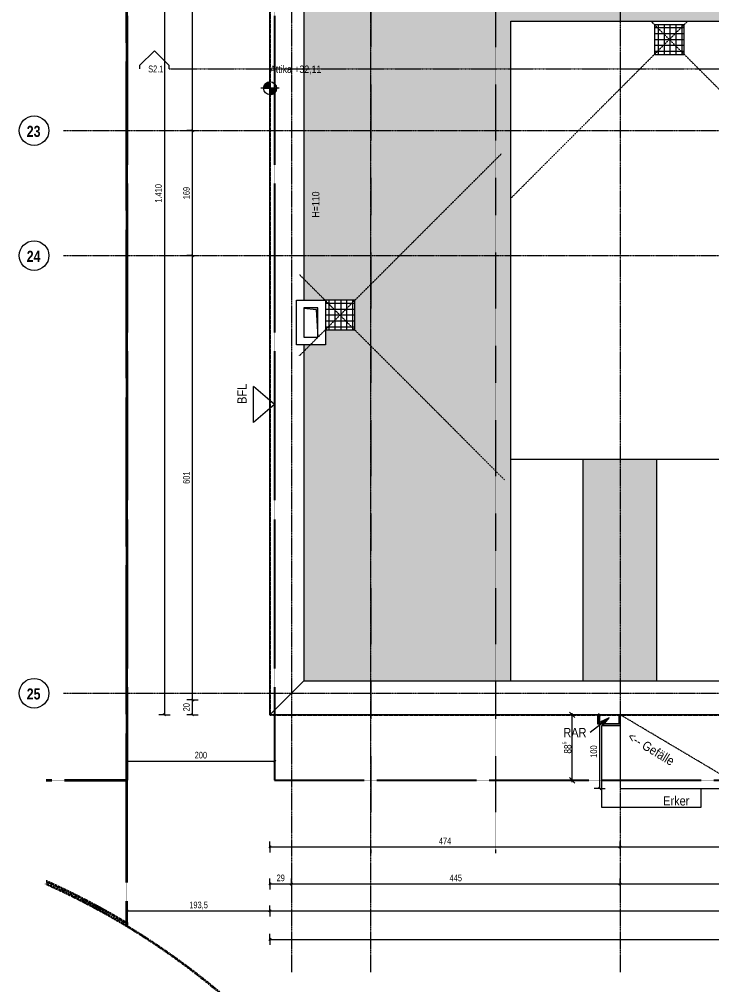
# Model space of a CAD drawing. Header units: centimetres. Extents: x -4512 to 25286, y -2765 to 13485.
# Drawn here: x 15593 to 16531, y 9955 to 11261 of the extents above; entities that cross this region are included whole.
import ezdxf

# ---------------------------------------------------------------- set-up
doc = ezdxf.new("R2010")
doc.units = ezdxf.units.CM
for name, pattern in [('_3D Schnittbereich_', [0.6000000000000001, 0.4, -0.2]), ('_Referenzebene_', [0.6, 0.4, -0.1, 0, -0.1]), ('_Schnittlinie_', [0.6, 0.3, -0.1, 0.1, -0.1]), ('DB_Strichpunkt', [0.28, 0.15, -0.065, 0, -0.065]), ('Grundgrenze', [0.8999999999999999, 0.4, -0.1, 0.1, -0.1, 0.1, -0.1]), ('Rasterlinie', [2.2225, 1.27, -0.3175000000000001, 0.3175000000000001, -0.3175000000000001]), ('Verdeckt 0_5', [0.10584, 0.05292, -0.05292])]:
    doc.linetypes.add(name, pattern=pattern)
for name, color, linetype, lineweight in [('A-ANNO-DIMS', 7, 'Continuous', 5), ('A-ANNO-DIMS-50', 7, 'Continuous', 5), ('A-DETL-GENF', 7, 'Continuous', 9), ('A-DETL-THIN', 7, 'Continuous', 5), ('A-FLOR', 7, 'Continuous', 9), ('A-FLOR-PATT', 7, 'Continuous', 9), ('A-GENM', 7, 'Continuous', 9), ('A-WALL', 7, 'Continuous', 9), ('G-ANNO-DIMS', 7, 'Continuous', 5), ('I-WALL', 7, 'Continuous', 9), ('S-GRID', 7, 'Continuous', 5), ('S-GRID-IDEN', 7, 'Continuous', 13), ('Text', 7, 'Continuous', 5)]:
    doc.layers.add(name, color=color, linetype=linetype, lineweight=lineweight)
for name, color, linetype, lineweight, true_color in [('A-DETL', 251, 'Continuous', 9, 0x4f4f4f), ('C-PROP-LINE', 96, 'Grundgrenze', 25, 0x008000), ('G-ANNO-SYMB', 9, '_3D Schnittbereich_', 5, 0xc0c0c0)]:
    doc.layers.add(name, color=color, linetype=linetype, lineweight=lineweight, true_color=true_color)
doc.styles.add('Arial', font='arial.ttf', dxfattribs={"width": 0.85, "height": 12.5})
doc.styles.add('Arial Narrow', font='ARIALN.TTF', dxfattribs={"width": 0.75, "height": 9.249999999999993})
doc.styles.add('Arial Unicode MS_1', font='ARIALUNI.ttf', dxfattribs={"width": 0.85, "height": 9.999999999999998})
doc.styles.add('Arial Unicode MS_2', font='ARIALUNI.ttf', dxfattribs={"width": 0.8, "height": 9.999999999999998})
doc.styles.add('Arial Unicode MS_3', font='ARIALUNI.ttf', dxfattribs={"width": 0.8, "height": 9})
doc.styles.add('Arial Unicode MS_4', font='ARIALUNI.ttf', dxfattribs={"width": 0.85, "height": 12.5})
doc.styles.add('Arial Unicode MS_B', font='', dxfattribs={"width": 0.8, "height": 14.99999999999999})
doc.styles.get('Arial Unicode MS_B').set_extended_font_data('Arial Unicode MS', bold=True)
doc.dimstyles.new('EINREICHUNG_1_dez_2', dxfattribs={"dimscale": 30.48, "dimtxt": 10.05844853193191, "dimasz": 0.2460629921259842, "dimexe": 0.0820209973753281, "dimexo": 0.0625, "dimgap": 0, "dimtad": 1, "dimdec": 1, "dimrnd": 0.5, "dimdsep": 46, "dimtxsty": 'Arial Unicode MS_2', "dimblk1": 'OBLIQUE', "dimblk2": 'OBLIQUE', "dimsah": 1, "dimcen": 0.09, "dimdle": 0.0820209973753281, "dimazin": 0, "dimtfac": 1, "dimtdec": 4, "dimtix": 1, "dimtmove": 0, "dimatfit": 3, "dimfxl": 0.2460629921259842, "dimfxlon": 1, "dimtvp": 1, "dimtolj": 1, "dimtzin": 0, "dimarcsym": 2})
doc.dimstyles.new('M_1_100', dxfattribs={"dimscale": 30.48, "dimtxt": 9.052603678738716, "dimasz": 0.0984251968503937, "dimexe": 0.2460629921259842, "dimexo": 0.0625, "dimgap": 0.0328083989501312, "dimtad": 1, "dimdec": 1, "dimrnd": 0.5, "dimdsep": 46, "dimtxsty": 'Arial Unicode MS_3', "dimblk1": 'OBLIQUE', "dimblk2": 'OBLIQUE', "dimsah": 1, "dimcen": 0.09, "dimazin": 0, "dimtfac": 1, "dimtdec": 4, "dimtix": 1, "dimtmove": 0, "dimatfit": 3, "dimfxl": 0.2460629921259842, "dimfxlon": 1, "dimtvp": 1, "dimtolj": 1, "dimtzin": 0, "dimlwd": 13, "dimlwe": 13, "dimarcsym": 2})
doc.dimstyles.new('M_1_100_1', dxfattribs={"dimscale": 30.48, "dimtxt": 9.052603678738716, "dimasz": 0.0984251968503937, "dimexe": 0.2460629921259842, "dimexo": 0.0625, "dimgap": 0.0328083989501312, "dimtad": 1, "dimdec": 1, "dimrnd": 0.5, "dimdsep": 46, "dimtxsty": 'Arial Unicode MS_3', "dimblk1": 'OBLIQUE', "dimblk2": 'OBLIQUE', "dimsah": 1, "dimcen": 0.09, "dimazin": 0, "dimtfac": 1, "dimtdec": 4, "dimtix": 1, "dimtmove": 2, "dimatfit": 3, "dimfxl": 0.2460629921259842, "dimfxlon": 1, "dimtvp": 1, "dimtolj": 1, "dimtzin": 0, "dimlwd": 13, "dimlwe": 13, "dimarcsym": 2})

# ---------------------------------------------------------------- blocks, each defined once
blk = doc.blocks.new('Family - ___-1591135-DD - FOK AF 300')
at = {"layer": 'C-PROP-LINE', "color": 161, "lineweight": 35, "true_color": 0xaaaaff}
for p in [(17131.46327539475, -1537.937490421802), (17241.09298139212, -1735.339434922071)]:
    blk.add_line(p, (17240.96449445188, -1537.866242894678), dxfattribs=at)
blk.add_arc((16724.77967358317, -2591.735595860937), 999.9969081409453, 58.91461442370004, 65.99506759193805, dxfattribs=at)
blk = doc.blocks.new('Family - ___-1592620-DD - FOK AF 300')
at = {"layer": 'C-PROP-LINE', "color": 161, "lineweight": 35, "true_color": 0xaaaaff}
for p, q in [((17130.48727486671, -37.91001956678929), (17239.98851200746, -37.86656124222284)), ((17239.98851200746, -37.86656124222284), (17240.96449445526, -1537.866242894676)), ((17131.46327539474, -1537.937490421802), (17240.96449445526, -1537.866242894676))]:
    blk.add_line(p, q, dxfattribs=at)
blk = doc.blocks.new('Muth109A_RVT2024_gelöst_231211_bereinigt_rvt-1-DD - FOK AF 300')
at = {"layer": 'C-PROP-LINE', "color": 161, "linetype": 'Grundgrenze', "lineweight": 35, "true_color": 0xaaaaff, "rotation": 359.9627202139605}
for name in ['Family - ___-1592620-DD - FOK AF 300', 'Family - ___-1591135-DD - FOK AF 300']:
    blk.add_blockref(name, (11822.12792236668, 11780.79722619504), dxfattribs=at)
blk = doc.blocks.new('062_HNP_Attikaverblechung - 062_Attikaverblechung-6713852-DD - FOK AF 300')
at = {"layer": 'A-GENM', "lineweight": 5}
for p, q in [((164.0305317930712, -8.46e-13), (3295.097217365106, -8.46e-13)), ((3249.097217365107, -46.00000000000071), (3295.097217365106, -8.528e-13)), ((3249.097217365107, -46.00000000000086), (2.465829611048702, -46.00000000000086))]:
    blk.add_line(p, q, dxfattribs=at)
blk = doc.blocks.new('062_HNP_Attikaverblechung - 062_Attikaverblechung-14013501-DD - FOK AF 300')
at = {"layer": 'A-GENM', "lineweight": 5}
for p, q in [((6.226e-13, -8.46e-13), (1409.749999999881, -8.46e-13)), ((46.00000000000072, -46.00000000000087), (6.226e-13, -8.392e-13)), ((1363.749999999881, -46.00000000000059), (1409.749999999881, -6.497e-13)), ((500.4999999938889, -46.00000000000086), (46.0000000000008, -46.00000000000086)), ((1363.749999999881, -46.00000000000086), (560.4999999938959, -46.00000000000086))]:
    blk.add_line(p, q, dxfattribs=at)
blk = doc.blocks.new('HNP_BD_Symbol - BD_Symbol-11948400-DD - FOK AF 300')
at = {"layer": 'A-DETL-GENF', "true_color": 0xc0c0c0}
blk.add_hatch(color=9, dxfattribs=at).paths.add_polyline_path([(39.99999999998138, 2.67468e-11), (-1.12618e-11, 2.70717e-11), (-1.12618e-11, -18.99999999996666), (0.6666666666561196, -18.99999999996666), (2.499999999989036, -2.499999999972901), (33.62253342936088, -0.4251644380149807)])
at = {"layer": 'A-DETL-GENF'}
for p, q in [((0.6666666666676679, -18.99999999999143), (2.499999999999939, -2.49999999999999)), ((2.499999999999939, -2.49999999999999), (39.99999999999944, -2.37e-14))]:
    blk.add_line(p, q, dxfattribs=at)
blk = doc.blocks.new('Family - ___-3356438-DD - FOK AF 300')
at = {"layer": 'C-PROP-LINE', "color": 1, "true_color": 0xff0000}
for p, q in [((29262.08814701862, 11731.71338968662), (29262.08814701888, 10231.7133896831)), ((29262.08814701888, 10231.7133896831), (30245.33117590843, 10231.71338968583))]:
    blk.add_line(p, q, dxfattribs=at)
blk = doc.blocks.new('Family - ___-4252337-DD - FOK AF 300')
at = {"layer": 'C-PROP-LINE', "color": 5, "lineweight": 35, "true_color": 0x0000ff}
blk.add_line((29062.08814702106, 10034.24015668849), (29062.08814702107, 12132.80259617217), dxfattribs=at)
blk.add_arc((28545.27828108288, 9178.241965544807), 999.9126665725855, 32.33454415865202, 58.87847312504624, dxfattribs=at)
blk = doc.blocks.new('Family - ___-5162724-DD - FOK AF 300')
at = {"layer": 'C-PROP-LINE', "linetype": '_Referenzebene_'}
for p, q in [((29255.76600759118, 11730.41409288945), (29255.76600759118, 10320.41409288957)), ((29255.76600759118, 10320.41409288957), (32550.83269316327, 10320.41409288957))]:
    blk.add_line(p, q, dxfattribs=at)
blk = doc.blocks.new('Family - ___-16273033-DD - FOK AF 300')
at = {"layer": 'C-PROP-LINE', "color": 5, "lineweight": 35, "true_color": 0x0000ff}
blk.add_arc((28546.67249924425, 9181.221514560562), 999.9969081420892, 58.87733463624326, 66.04851694729865, dxfattribs=at)
blk = doc.blocks.new('Raster - Raster horizontal Kreis-118396-DD - FOK AF 300')
at = {"layer": 'S-GRID-IDEN'}
blk.add_circle((0, 0), 0.4000000000000004, dxfattribs=at)
blk = doc.blocks.new('Höhenkoten - Roh-32967-DD - FOK AF 300')
at = {"layer": 'G-ANNO-DIMS'}
h = blk.add_hatch(color=256, dxfattribs=at)
edge = h.paths.add_edge_path()
edge.add_arc((-0.0027363332696677, -1.1e-15), 0.1755155214602179, 89.10670749709578, 180.0000000000002, ccw=False)
edge.add_line((6e-16, 0.1754941900852822), (4e-16, -1.1e-15))
edge.add_line((4e-16, -1.1e-15), (-0.1782518547298856, -6e-16))
h = blk.add_hatch(color=256, dxfattribs=at)
edge = h.paths.add_edge_path()
edge.add_arc((-0.0027363332696677, 3e-16), 0.1755155214602181, 270.89329250290405, 359.99999999999847, ccw=False)
edge.add_line((2e-16, -0.1754941900852832), (4e-16, -1e-15))
edge.add_line((4e-16, -1e-15), (0.1727791881905504, -3.3e-15))
for p, q in [((-0.2527363332696674, 0), (0.2472636667303326, 0)), ((-0.2014091323909538, 0), (0.1981284657474312, 0)), ((8e-16, 0.2549520929039358), (0, -0.2549520929039358)), ((4e-16, -1.1e-15), (6e-16, 0.1754941900852822)), ((-0.1782518547298856, -6e-16), (4e-16, -1.1e-15)), ((0.1727791881905504, -3.3e-15), (4e-16, -1e-15)), ((4e-16, -1e-15), (2e-16, -0.1754941900852832))]:
    blk.add_line(p, q, dxfattribs=at)
blk.add_circle((-0.0027363332696675, 0), 0.1755155214602182, dxfattribs=at)
for centre, radius, start, end in [((-0.0027363332696677, -1.1e-15), 0.1755155214602179, 89.10670749709544, 179.9999999999998), ((-0.0027363332696677, 3e-16), 0.1755155214602181, 270.8932925029036, 359.9999999999981)]:
    blk.add_arc(centre, radius, start, end, dxfattribs=at)
blk = doc.blocks.new('DIMBLOCK3-DD - FOK AF 300')
at = {"layer": 'A-ANNO-DIMS-50'}
for p, q in [((16341.5683479976, 10320.16409288945), (16334.0683479976, 10320.16409288945)), ((16341.5683479976, 10229.2133896841), (16341.5683479976, 10322.66409288945)), ((16341.5683479976, 10320.16409288945), (16344.0683479976, 10320.16409288945)), ((16341.5683479976, 10231.7133896841), (16334.0683479976, 10231.7133896841)), ((16341.5683479976, 10231.7133896841), (16344.0683479976, 10231.7133896841))]:
    blk.add_line(p, q, dxfattribs=at)
at = {"layer": 'A-ANNO-DIMS-50', "lineweight": 13}
for p, q in [((16341.5683479976, 10320.16409288945), (16337.8183479976, 10323.91409288945)), ((16341.5683479976, 10320.16409288945), (16345.3183479976, 10316.41409288945)), ((16341.5683479976, 10231.7133896841), (16337.8183479976, 10235.4633896841)), ((16341.5683479976, 10231.7133896841), (16345.3183479976, 10227.9633896841))]:
    blk.add_line(p, q, dxfattribs=at)
at = {"layer": 'A-ANNO-DIMS-50', "color": 0, "insert": (16328.5880669511, 10267.74140760145), "char_height": 9.999999999999998, "width": 19.67360084477296, "attachment_point": 1, "rotation": 90, "line_spacing_factor": 1.117605392436879, "style": 'Arial Unicode MS_2'}
blk.add_mtext('88\\A2\\H0.5x;\\S5^  ;\\H2x;', dxfattribs=at)
blk = doc.blocks.new('_Oblique')
at = {"color": 0, "linetype": 'ByBlock', "lineweight": -2}
blk.add_line((-0.5, -0.5), (0.5, 0.5), dxfattribs=at)
blk = doc.blocks.new('DIMBLOCK12-DD - FOK AF 300')
at = {"layer": 'A-ANNO-DIMS-50', "lineweight": 13}
for p, q in [((15932.38925988315, 10016.52582847707), (15930.88925988315, 10015.02582847707)), ((15932.38925988315, 10016.52582847707), (15932.38925988315, 10024.02582847707)), ((15932.38925988315, 10016.52582847707), (15933.88925988315, 10018.02582847707)), ((15932.38925988315, 10016.52582847707), (19215.02064763721, 10016.52582847707)), ((15932.38925988315, 10016.52582847707), (15932.38925988315, 10009.02582847707)), ((19215.02064763721, 10016.52582847707), (19213.52064763721, 10015.02582847707)), ((19215.02064763721, 10016.52582847707), (19215.02064763721, 10024.02582847707)), ((19215.02064763721, 10016.52582847707), (19216.5206476372, 10018.02582847707)), ((19215.02064763721, 10016.52582847707), (19215.02064763721, 10009.02582847707))]:
    blk.add_line(p, q, dxfattribs=at)
at = {"layer": 'A-ANNO-DIMS-50', "color": 0, "lineweight": 13, "insert": (17557.19233408692, 10029.20808141892), "char_height": 9, "width": 39.63028721581172, "attachment_point": 1, "line_spacing_factor": 1.117605392436879, "style": 'Arial Unicode MS_3'}
blk.add_mtext('3.282,5', dxfattribs=at)
blk = doc.blocks.new('DIMBLOCK30-DD - FOK AF 300')
at = {"layer": 'A-ANNO-DIMS-50', "lineweight": 13}
for p, q in [((15827.47093644243, 10340.41409288958), (15819.97093644243, 10340.41409288958)), ((15827.47093644243, 10340.41409288958), (15825.97093644243, 10341.91409288958)), ((15827.47093644243, 10320.41409288957), (15827.47093644243, 10340.41409288958)), ((15827.47093644243, 10340.41409288958), (15828.97093644243, 10338.91409288958)), ((15827.47093644243, 10340.41409288958), (15834.97093644243, 10340.41409288958)), ((15827.47093644243, 10320.41409288957), (15819.97093644243, 10320.41409288957)), ((15827.47093644243, 10320.41409288957), (15825.97093644243, 10321.91409288957)), ((15827.47093644243, 10320.41409288957), (15828.97093644243, 10318.91409288957)), ((15827.47093644243, 10320.41409288957), (15834.97093644243, 10320.41409288957))]:
    blk.add_line(p, q, dxfattribs=at)
at = {"layer": 'A-ANNO-DIMS-50', "color": 0, "lineweight": 13, "insert": (15814.78868350058, 10324.88194619701), "char_height": 9, "width": 13.27715206215012, "attachment_point": 1, "rotation": 90, "line_spacing_factor": 1.117605392436879, "style": 'Arial Unicode MS_3'}
blk.add_mtext('20', dxfattribs=at)
blk = doc.blocks.new('DIMBLOCK31-DD - FOK AF 300')
at = {"layer": 'A-ANNO-DIMS-50', "lineweight": 13}
for p, q in [((15827.47093644243, 10941.41409288944), (15819.97093644243, 10941.41409288944)), ((15827.47093644243, 10941.41409288944), (15825.97093644243, 10942.91409288944)), ((15827.47093644243, 10340.41409288958), (15827.47093644243, 10941.41409288944)), ((15827.47093644243, 10941.41409288944), (15828.97093644243, 10939.91409288944)), ((15827.47093644243, 10941.41409288944), (15834.97093644243, 10941.41409288944)), ((15827.47093644243, 10340.41409288958), (15819.97093644243, 10340.41409288958)), ((15827.47093644243, 10340.41409288958), (15825.97093644243, 10341.91409288958)), ((15827.47093644243, 10340.41409288958), (15828.97093644243, 10338.91409288958)), ((15827.47093644243, 10340.41409288958), (15834.97093644243, 10340.41409288958))]:
    blk.add_line(p, q, dxfattribs=at)
at = {"layer": 'A-ANNO-DIMS-50', "color": 0, "lineweight": 13, "insert": (15814.78868350058, 10632.61587285067), "char_height": 9, "width": 19.91572809322518, "attachment_point": 1, "rotation": 90, "line_spacing_factor": 1.117605392436879, "style": 'Arial Unicode MS_3'}
blk.add_mtext('601', dxfattribs=at)
blk = doc.blocks.new('DIMBLOCK32-DD - FOK AF 300')
at = {"layer": 'A-ANNO-DIMS-50', "lineweight": 13}
for p, q in [((15827.47093644243, 11110.41409288946), (15819.97093644243, 11110.41409288946)), ((15827.47093644243, 11110.41409288946), (15825.97093644243, 11111.91409288946)), ((15827.47093644243, 10941.41409288944), (15827.47093644243, 11110.41409288946)), ((15827.47093644243, 11110.41409288946), (15828.97093644243, 11108.91409288946)), ((15827.47093644243, 11110.41409288946), (15834.97093644243, 11110.41409288946)), ((15827.47093644243, 10941.41409288944), (15819.97093644243, 10941.41409288944)), ((15827.47093644243, 10941.41409288944), (15825.97093644243, 10942.91409288944)), ((15827.47093644243, 10941.41409288944), (15828.97093644243, 10939.91409288944)), ((15827.47093644243, 10941.41409288944), (15834.97093644243, 10941.41409288944))]:
    blk.add_line(p, q, dxfattribs=at)
at = {"layer": 'A-ANNO-DIMS-50', "color": 0, "lineweight": 13, "insert": (15814.78868350058, 11017.6158728506), "char_height": 9, "width": 19.91572809322518, "attachment_point": 1, "rotation": 90, "line_spacing_factor": 1.117605392436879, "style": 'Arial Unicode MS_3'}
blk.add_mtext('169', dxfattribs=at)
blk = doc.blocks.new('DIMBLOCK33-DD - FOK AF 300')
at = {"layer": 'A-ANNO-DIMS-50', "lineweight": 13}
for p, q in [((15827.47093644243, 11692.41409288944), (15819.97093644243, 11692.41409288944)), ((15827.47093644243, 11692.41409288944), (15825.97093644243, 11693.91409288944)), ((15827.47093644243, 11110.41409288946), (15827.47093644243, 11692.41409288944)), ((15827.47093644243, 11692.41409288944), (15828.97093644243, 11690.91409288944)), ((15827.47093644243, 11692.41409288944), (15834.97093644243, 11692.41409288944)), ((15827.47093644243, 11110.41409288946), (15819.97093644243, 11110.41409288946)), ((15827.47093644243, 11110.41409288946), (15825.97093644243, 11111.91409288946)), ((15827.47093644243, 11110.41409288946), (15828.97093644243, 11108.91409288946)), ((15827.47093644243, 11110.41409288946), (15834.97093644243, 11110.41409288946))]:
    blk.add_line(p, q, dxfattribs=at)
at = {"layer": 'A-ANNO-DIMS-50', "color": 0, "lineweight": 13, "insert": (15814.78868350058, 11393.11587285061), "char_height": 9, "width": 19.91572809322518, "attachment_point": 1, "rotation": 90, "line_spacing_factor": 1.117605392436879, "style": 'Arial Unicode MS_3'}
blk.add_mtext('582', dxfattribs=at)
blk = doc.blocks.new('DIMBLOCK35-DD - FOK AF 300')
at = {"layer": 'A-ANNO-DIMS-50', "lineweight": 13}
for p, q in [((15789.55639745024, 11730.41409288945), (15782.05639745024, 11730.41409288945)), ((15789.55639745024, 11730.41409288945), (15788.05639745024, 11731.91409288945)), ((15789.55639745024, 11730.41409288945), (15789.55639745021, 10320.41409288957)), ((15789.55639745024, 11730.41409288945), (15791.05639745024, 11728.91409288945)), ((15789.55639745024, 11730.41409288945), (15797.05639745024, 11730.41409288945)), ((15789.55639745021, 10320.41409288957), (15782.05639745021, 10320.41409288957)), ((15789.55639745021, 10320.41409288957), (15788.05639745021, 10321.91409288957)), ((15789.55639745021, 10320.41409288957), (15791.05639745021, 10318.91409288957)), ((15789.55639745021, 10320.41409288957), (15797.05639745021, 10320.41409288957))]:
    blk.add_line(p, q, dxfattribs=at)
at = {"layer": 'A-ANNO-DIMS-50', "color": 0, "lineweight": 13, "insert": (15776.87414450838, 11013.00867303346), "char_height": 9, "width": 29.77300765451845, "attachment_point": 1, "rotation": 90, "line_spacing_factor": 1.117605392436879, "style": 'Arial Unicode MS_3'}
blk.add_mtext('1.410', dxfattribs=at)
blk = doc.blocks.new('DIMBLOCK36-DD - FOK AF 300')
at = {"layer": 'A-ANNO-DIMS-50', "lineweight": 13}
for p, q in [((15932.38925988315, 10091.46851185912), (15932.38925988315, 10098.96851185912)), ((15961.38925988315, 10091.46851185912), (15961.38925988315, 10098.96851185912)), ((15932.38925988315, 10091.46851185912), (15930.88925988315, 10089.96851185912)), ((15932.38925988315, 10091.46851185912), (15933.88925988315, 10092.96851185912)), ((15932.38925988315, 10091.46851185912), (15961.38925988315, 10091.46851185912)), ((15932.38925988315, 10091.46851185912), (15932.38925988315, 10083.96851185912)), ((15961.38925988315, 10091.46851185912), (15959.88925988314, 10089.96851185912)), ((15961.38925988315, 10091.46851185912), (15962.88925988315, 10092.96851185912)), ((15961.38925988315, 10091.46851185912), (15961.38925988315, 10083.96851185912))]:
    blk.add_line(p, q, dxfattribs=at)
at = {"layer": 'A-ANNO-DIMS-50', "color": 0, "lineweight": 13, "insert": (15941.35711319059, 10104.15076480097), "char_height": 9, "width": 13.27715206215012, "attachment_point": 1, "line_spacing_factor": 1.117605392436879, "style": 'Arial Unicode MS_3'}
blk.add_mtext('29', dxfattribs=at)
blk = doc.blocks.new('DIMBLOCK37-DD - FOK AF 300')
at = {"layer": 'A-ANNO-DIMS-50', "lineweight": 13}
for p, q in [((15961.38925988315, 10091.46851185912), (15961.38925988315, 10098.96851185912)), ((16406.38925987917, 10091.46851185912), (16406.38925987917, 10098.96851185912)), ((15961.38925988315, 10091.46851185912), (15959.88925988314, 10089.96851185912)), ((15961.38925988315, 10091.46851185912), (15962.88925988315, 10092.96851185912)), ((15961.38925988315, 10091.46851185912), (16406.38925987917, 10091.46851185912)), ((15961.38925988315, 10091.46851185912), (15961.38925988315, 10083.96851185912)), ((16406.38925987917, 10091.46851185912), (16404.88925987917, 10089.96851185912)), ((16406.38925987917, 10091.46851185912), (16407.88925987917, 10092.96851185912)), ((16406.38925987917, 10091.46851185912), (16406.38925987917, 10083.96851185912))]:
    blk.add_line(p, q, dxfattribs=at)
at = {"layer": 'A-ANNO-DIMS-50', "color": 0, "lineweight": 13, "insert": (16175.59103984232, 10104.15076480097), "char_height": 9, "width": 19.91572809322518, "attachment_point": 1, "line_spacing_factor": 1.117605392436879, "style": 'Arial Unicode MS_3'}
blk.add_mtext('445', dxfattribs=at)
blk = doc.blocks.new('DIMBLOCK38-DD - FOK AF 300')
at = {"layer": 'A-ANNO-DIMS-50', "lineweight": 13}
for p, q in [((16406.38925987917, 10091.46851185912), (16406.38925987917, 10098.96851185912)), ((17081.38925987917, 10091.46851185912), (17081.38925987917, 10098.96851185912)), ((16406.38925987917, 10091.46851185912), (16404.88925987917, 10089.96851185912)), ((16406.38925987917, 10091.46851185912), (16407.88925987917, 10092.96851185912)), ((16406.38925987917, 10091.46851185912), (17081.38925987917, 10091.46851185912)), ((16406.38925987917, 10091.46851185912), (16406.38925987917, 10083.96851185912)), ((17081.38925987917, 10091.46851185912), (17079.88925987917, 10089.96851185912)), ((17081.38925987917, 10091.46851185912), (17082.88925987917, 10092.96851185912)), ((17081.38925987917, 10091.46851185912), (17081.38925987917, 10083.96851185912))]:
    blk.add_line(p, q, dxfattribs=at)
at = {"layer": 'A-ANNO-DIMS-50', "color": 0, "lineweight": 13, "insert": (16735.59103984033, 10104.15076480097), "char_height": 9, "width": 19.91572809322518, "attachment_point": 1, "line_spacing_factor": 1.117605392436879, "style": 'Arial Unicode MS_3'}
blk.add_mtext('675', dxfattribs=at)
blk = doc.blocks.new('DIMBLOCK42-DD - FOK AF 300')
at = {"layer": 'A-ANNO-DIMS-50', "lineweight": 13}
for p, q in [((15738.71139931303, 10054.89234153518), (15738.71139931303, 10062.39234153518)), ((15738.71139931304, 10054.89234153518), (15740.21139931304, 10056.39234153518)), ((15932.38925988315, 10054.89234153518), (15932.38925988315, 10062.39234153518)), ((15932.38925988315, 10054.89234153518), (15933.88925988315, 10056.39234153518)), ((15738.71139931304, 10054.89234153518), (15737.21139931304, 10053.39234153518)), ((15738.71139931304, 10054.89234153518), (15932.38925988315, 10054.89234153518)), ((15738.71139931303, 10054.89234153518), (15738.71139931303, 10047.39234153518)), ((15932.38925988315, 10054.89234153518), (15930.88925988315, 10053.39234153518)), ((15932.38925988315, 10054.89234153518), (15932.38925988315, 10047.39234153518))]:
    blk.add_line(p, q, dxfattribs=at)
at = {"layer": 'A-ANNO-DIMS-50', "color": 0, "lineweight": 13, "insert": (15823.14490974204, 10067.57459447703), "char_height": 9, "width": 29.77300765451845, "attachment_point": 1, "line_spacing_factor": 1.117605392436879, "style": 'Arial Unicode MS_3'}
blk.add_mtext('193,5', dxfattribs=at)
blk = doc.blocks.new('DIMBLOCK43-DD - FOK AF 300')
at = {"layer": 'A-ANNO-DIMS-50', "lineweight": 13}
for p, q in [((15932.38925988315, 10054.89234153518), (15932.38925988315, 10062.39234153518)), ((15932.38925988315, 10054.89234153518), (15933.88925988315, 10056.39234153518)), ((19225.02064763721, 10054.89234153518), (19225.02064763721, 10062.39234153518)), ((19225.02064763721, 10054.89234153518), (19226.52064763721, 10056.39234153518)), ((15932.38925988315, 10054.89234153518), (15930.88925988315, 10053.39234153518)), ((15932.38925988315, 10054.89234153518), (19225.02064763721, 10054.89234153518)), ((15932.38925988315, 10054.89234153518), (15932.38925988315, 10047.39234153518)), ((19225.02064763721, 10054.89234153518), (19223.52064763721, 10053.39234153518)), ((19225.02064763721, 10054.89234153518), (19225.02064763721, 10047.39234153518))]:
    blk.add_line(p, q, dxfattribs=at)
at = {"layer": 'A-ANNO-DIMS-50', "color": 0, "lineweight": 13, "insert": (17562.19233408692, 10067.57459447703), "char_height": 9, "width": 39.63028721581172, "attachment_point": 1, "line_spacing_factor": 1.117605392436879, "style": 'Arial Unicode MS_3'}
blk.add_mtext('3.292,5', dxfattribs=at)
blk = doc.blocks.new('DIMBLOCK99-DD - FOK AF 300')
at = {"layer": 'A-ANNO-DIMS-50', "lineweight": 13}
for p, q in [((15932.38925988315, 10141.43654705429), (15932.38925988315, 10148.93654705429)), ((16406.38925987729, 10141.43654705429), (16406.38925987729, 10148.93654705429)), ((15932.38925988315, 10141.43654705429), (15930.88925988315, 10139.93654705429)), ((15932.38925988315, 10141.43654705429), (15933.88925988315, 10142.93654705429)), ((15932.38925988315, 10141.43654705429), (16406.38925987729, 10141.43654705429)), ((15932.38925988315, 10141.43654705429), (15932.38925988315, 10133.93654705429)), ((16406.38925987729, 10141.43654705429), (16404.88925987728, 10139.93654705429)), ((16406.38925987729, 10141.43654705429), (16407.88925987729, 10142.93654705429)), ((16406.38925987729, 10141.43654705429), (16406.38925987729, 10133.93654705429))]:
    blk.add_line(p, q, dxfattribs=at)
at = {"layer": 'A-ANNO-DIMS-50', "color": 0, "lineweight": 13, "insert": (16161.09103984137, 10154.11879999614), "char_height": 9, "width": 19.91572809322518, "attachment_point": 1, "line_spacing_factor": 1.117605392436879, "style": 'Arial Unicode MS_3'}
blk.add_mtext('474', dxfattribs=at)
blk = doc.blocks.new('DIMBLOCK100-DD - FOK AF 300')
at = {"layer": 'A-ANNO-DIMS-50', "lineweight": 13}
for p, q in [((16406.38925987729, 10141.43654705429), (16406.38925987729, 10148.93654705429)), ((16743.88846019017, 10141.43654705429), (16743.88846019017, 10148.93654705429)), ((16406.38925987729, 10141.43654705429), (16404.88925987728, 10139.93654705429)), ((16406.38925987729, 10141.43654705429), (16407.88925987729, 10142.93654705429)), ((16406.38925987729, 10141.43654705429), (16743.88846019017, 10141.43654705429)), ((16406.38925987729, 10141.43654705429), (16406.38925987729, 10133.93654705429)), ((16743.88846019017, 10141.43654705429), (16742.38846019017, 10139.93654705429)), ((16743.88846019017, 10141.43654705429), (16745.38846019017, 10142.93654705429)), ((16743.88846019017, 10141.43654705429), (16743.88846019017, 10133.93654705429))]:
    blk.add_line(p, q, dxfattribs=at)
at = {"layer": 'A-ANNO-DIMS-50', "color": 0, "lineweight": 13, "insert": (16630.22896203141, 10154.11879999614), "char_height": 9, "width": 29.77300765451845, "attachment_point": 1, "line_spacing_factor": 1.117605392436879, "style": 'Arial Unicode MS_3'}
blk.add_mtext('337,5', dxfattribs=at)
blk = doc.blocks.new('DIMBLOCK111-DD - FOK AF 300')
at = {"layer": 'A-ANNO-DIMS-50', "lineweight": 13}
for p, q in [((16378.88454215422, 10320.41409288957), (16371.38454215422, 10320.41409288957)), ((16378.88454215422, 10320.41409288957), (16377.38454215421, 10321.91409288957)), ((16378.88454215422, 10220.41409288946), (16378.88454215422, 10320.41409288957)), ((16378.88454215422, 10320.41409288957), (16380.38454215422, 10318.91409288957)), ((16378.88454215422, 10320.41409288957), (16386.38454215421, 10320.41409288957)), ((16378.88454215422, 10220.41409288946), (16371.38454215422, 10220.41409288946)), ((16378.88454215422, 10220.41409288946), (16377.38454215421, 10221.91409288946)), ((16378.88454215422, 10220.41409288946), (16380.38454215422, 10218.91409288946)), ((16378.88454215422, 10220.41409288946), (16386.38454215421, 10220.41409288946))]:
    blk.add_line(p, q, dxfattribs=at)
at = {"layer": 'A-ANNO-DIMS-50', "color": 0, "lineweight": 13, "insert": (16366.20228921237, 10262.11587285067), "char_height": 9, "width": 19.91572809322518, "attachment_point": 1, "rotation": 90, "line_spacing_factor": 1.117605392436879, "style": 'Arial Unicode MS_3'}
blk.add_mtext('100', dxfattribs=at)
blk = doc.blocks.new('DIMBLOCK131-DD - FOK AF 300')
at = {"layer": 'A-ANNO-DIMS-50', "lineweight": 13}
for p, q in [((15738.71139931303, 10257.50293753029), (15738.71139931303, 10265.00293753029)), ((15938.71139931084, 10257.50293753029), (15938.71139931084, 10265.00293753029)), ((15738.71139931304, 10257.50293753029), (15737.21139931304, 10256.00293753029)), ((15738.71139931304, 10257.50293753029), (15740.21139931304, 10259.00293753028)), ((15738.71139931304, 10257.50293753029), (15938.71139931084, 10257.50293753029)), ((15738.71139931303, 10257.50293753029), (15738.71139931303, 10250.00293753029)), ((15938.71139931084, 10257.50293753029), (15937.21139931084, 10256.00293753029)), ((15938.71139931084, 10257.50293753029), (15940.21139931084, 10259.00293753028)), ((15938.71139931084, 10257.50293753029), (15938.71139931084, 10250.00293753029))]:
    blk.add_line(p, q, dxfattribs=at)
at = {"layer": 'A-ANNO-DIMS-50', "color": 0, "lineweight": 13, "insert": (15830.41317927309, 10270.18519047214), "char_height": 9, "width": 19.91572809322518, "attachment_point": 1, "line_spacing_factor": 1.117605392436879, "style": 'Arial Unicode MS_3'}
blk.add_mtext('200', dxfattribs=at)
blk = doc.blocks.new('Schnitt - Detail-6677996-DD - FOK AF 300')
at = {"layer": 'G-ANNO-SYMB', "color": 7, "linetype": 'Continuous', "lineweight": 13}
for p, q in [((-0.3999999999999996, 0.4937499999999992), (-0.7999999999999979, 0.0937500000000018)), ((2.2e-15, 0.0937499999999956), (-0.3999999999999996, 0.4937499999999992)), ((-0.7999999999999979, 0.0937500000000017), (-0.7999999999999979, 2.1e-15)), ((2.1e-15, -6e-16), (2.1e-15, 0.0937499999999956))]:
    blk.add_line(p, q, dxfattribs=at)

msp = doc.modelspace()

# ---------------------------------------------------------------- hatches: boundary and pattern name
at = {"layer": 'A-DETL-GENF', "lineweight": 5}
h = msp.add_hatch(dxfattribs=at)
h.set_pattern_fill('FP_153', color=256, style=0, pattern_type=2)
h.set_pattern_definition([(0, (9762.381252291969, 2561.853), (0, 8), []), (90, (9762.381252291969, 2561.853), (-8, 5e-16), [])])
h.paths.add_polyline_path([(16493.13925987907, 11213.64307972819), (16493.13925987907, 11253.64307972819), (16453.13925987907, 11253.64307972819), (16453.13925987907, 11213.64307972819)])
h = msp.add_hatch(dxfattribs=at)
h.set_pattern_fill('FP_151', color=256, style=0, pattern_type=2)
h.set_pattern_definition([(0, (9316.631252291969, 2189.124), (0, 8), []), (90, (9316.631252291969, 2189.124), (-8, 5e-16), [])])
h.paths.add_polyline_path([(16015.79385869344, 10840.91409288348), (16047.38925988318, 10840.91409288348), (16047.38925988318, 10880.91409288348), (16007.38925988318, 10880.91409288349), (16007.38925988318, 10840.91409288348)])
at = {"layer": 'A-FLOR-PATT', "true_color": 0xeef1d8}
h = msp.add_hatch(color=254, dxfattribs=at)
h.paths.add_polyline_path([(15996.59081027089, 10366.41409288959), (16258.69272080971, 10366.4140928896), (16258.69272080971, 11258.64307972818), (17020.82481850425, 11258.64307972818), (17020.82481850425, 11397.41409288946), (17038.32410125745, 11397.41409288947), (17038.32410125745, 11684.16409288946), (15978.38925988319, 11684.16409288946), (15978.38925988319, 10880.91409288349), (16047.38925988318, 10880.91409288348), (16047.38925988318, 10840.91409288348), (16007.38925988318, 10840.91409288348), (16007.38925988318, 10820.91409288348), (15978.38925988319, 10820.91409288348), (15978.38925988319, 10366.41409288959)])
h.paths.add_polyline_path([(17131.30090584521, 10366.41409288959), (17131.30090584521, 10647.15371337579), (17031.22715797567, 10647.15371337579), (17031.22715797567, 10366.41409288959), (17129.2221912896, 10366.41409288959)])
h.paths.add_polyline_path([(18129.23021410232, 10366.41409288959), (18146.27084588423, 10366.41409288959), (18146.27084588423, 10666.21653746148), (18046.1970980147, 10666.21653746148), (18046.1970980147, 10366.41409288959)])
h.paths.add_polyline_path([(18269.17772896189, 10366.41409288959), (18468.06857440147, 10366.41409288959), (18468.06857440147, 10912.41409288946), (17903.38925988042, 10912.41409288904), (17903.38925988042, 10837.2131744621), (18269.1777289619, 10837.2131744621), (18269.17772896189, 10395.01247829866)])
h.paths.add_polyline_path([(18600.13925987919, 10366.41409288959), (18600.13925987919, 10912.41409288945), (18472.06857440147, 10912.41409288946), (18472.06857440147, 10366.41409288959), (18504.23322265709, 10366.41409288959)])
h.paths.add_polyline_path([(16456.30090584279, 10366.41409288959), (16456.30090584279, 10666.2165374615), (16356.22715797326, 10666.2165374615), (16356.22715797326, 10366.4140928896), (16379.21617418006, 10366.41409288959)])
h.paths.add_polyline_path([(17131.30090584521, 10657.15371337579), (17131.30090584521, 10666.2165374615), (17031.22715797567, 10666.2165374615), (17031.22715797567, 10657.15371337579), (17129.2221912896, 10657.15371337579)])
h.paths.add_polyline_path([(18414.38925987067, 10701.91409288952), (18374.38925987067, 10701.91409288952), (18374.38925987067, 10741.91409288952), (18371.88925987556, 10741.91409288952), (18371.88925987556, 10790.91409288952), (18437.38925987556, 10790.91409288952), (18437.38925987556, 10741.91409288952), (18414.38925987067, 10741.91409288952), (18414.38925987067, 10719.67786859526)])
h.paths.add_polyline_path([(17030.82481850426, 11258.64307972818), (17038.32410125745, 11258.64307972818), (17038.32410125745, 11387.41409288946), (17030.82481850426, 11387.41409288946), (17030.82481850426, 11259.74745724903)])
h.paths.add_polyline_path([(18129.23021410232, 11258.91409289009), (18430.39050878765, 11258.91409289009), (18430.39050878765, 11304.91409288924), (18495.89050878764, 11304.91409288924), (18495.89050878764, 11309.91409288987), (19105.39050878805, 11309.91409288987), (19105.39050878805, 11339.91409288986), (19065.39050878805, 11339.91409288986), (19065.39050878805, 11379.91409288987), (19170.89050878804, 11379.91409288987), (19170.89050878804, 11292.91409289009), (19752.32044021227, 11292.91409289009), (19752.32044021227, 11558.58970588137), (19764.32044021227, 11558.58970588137), (19764.32044021227, 11558.66409288946), (19764.25162054168, 11558.66409288946), (19764.25162054168, 11684.16409288946), (18369.60990278354, 11684.16409288946), (18369.60990278354, 11267.39427736654), (18364.60990278354, 11267.39427736654), (18364.60990278354, 11684.16409288946), (17742.24518405668, 11684.16409288946), (17742.24518405668, 11397.41409288947), (17767.38925987984, 11397.41409288946), (17767.38925987984, 11379.91409289013), (17860.88929042805, 11379.91409289013), (17860.88929042805, 11339.91409289013), (17820.89050878748, 11339.91409289013), (17820.89050878748, 11309.91409289014), (17767.38925987984, 11309.91409289014), (17767.38925987984, 11258.91409289009), (18004.22921125072, 11258.91409289009)])
h.paths.add_polyline_path([(17742.24518405668, 11258.91409289009), (17757.38925987983, 11258.91409289009), (17757.38925987983, 11309.91409289014), (17755.39050878747, 11309.91409289014), (17755.39050878747, 11379.91409289013), (17757.38925987983, 11379.91409289013), (17757.38925987983, 11387.41409288946), (17742.24518405668, 11387.41409288946), (17742.24518405668, 11268.35270385336)])
h.paths.add_polyline_path([(16744.88931255924, 11311.41389402181), (16674.88931255924, 11311.41389402181), (16674.88931255924, 11376.91389402179), (16704.88931255924, 11376.91389402179), (16704.88931255924, 11416.91389402179), (16744.88931255924, 11416.91389402179), (16744.88931255924, 11312.16409288947)])
at = {"layer": 'Text'}
msp.add_hatch(color=256, dxfattribs=at).paths.add_polyline_path([(16391.46374125307, 10316.19890092039), (16379.92854843656, 10310.64293264529), (16383.35735983321, 10306.28850047117)])

# ---------------------------------------------------------------- linework, layer by layer
at = {"layer": 'A-DETL', "color": 7, "linetype": 'Verdeckt 0_5', "lineweight": 5}
for p, q in [((16258.69272080972, 11019.19649804679), (16498.15105746804, 11258.65486002075)), ((16448.1299128988, 11258.65239920136), (16711.01071098862, 10995.77162305262)), ((15972.32299595449, 10805.84782524654), (16245.48680046749, 11079.01165863853)), ((16250.16398809619, 10637.87477422434), (15972.32299595453, 10915.71573428366)), ((16575.13806034474, 10220.41409288947), (16406.3884601883, 10320.41409288946))]:
    msp.add_line(p, q, dxfattribs=at)
at = {"layer": 'A-DETL', "color": 1, "true_color": 0xff0000}
for p, q in [((15938.71139930923, 10740.09119096735), (15910.02534833554, 10764.47913815639)), ((15910.02534833554, 10715.7032437783), (15910.02534833554, 10764.47913815639)), ((15938.71139930923, 10740.09119096735), (15910.02534833554, 10715.7032437783))]:
    msp.add_line(p, q, dxfattribs=at)
at = {"layer": 'A-DETL', "color": 7, "lineweight": 5}
for p, q in [((16327.88919739521, 10320.41409288958), (16261.88919739521, 10320.41409288958)), ((16323.38925988299, 10320.41409288958), (16279.38925988299, 10320.41409288958)), ((16287.38919074914, 10320.16409288945), (16300.88919074914, 10320.16409288945)), ((15980.04820223706, 10231.71338968322), (15981.54820223707, 10231.71338968322)), ((16299.38925988164, 10231.7133896841), (16298.38925988164, 10231.7133896841))]:
    msp.add_line(p, q, dxfattribs=at)
at = {"layer": 'A-DETL-THIN'}
for p, q in [((16493.13925987904, 11253.64307972818), (16453.13925987904, 11253.64307972818)), ((16453.13925987904, 11253.64307972818), (16453.13925987904, 11213.64307972818)), ((16493.13925987904, 11213.64307972818), (16493.13925987904, 11253.64307972818)), ((16453.13925987904, 11213.64307972818), (16493.13925987904, 11213.64307972818)), ((16047.38925988315, 10880.91409288347), (16007.38925988315, 10880.91409288347)), ((16007.38925988315, 10880.91409288347), (16007.38925988315, 10840.91409288347)), ((16047.38925988315, 10840.91409288347), (16047.38925988315, 10880.91409288347)), ((16007.38925988315, 10840.91409288347), (16047.38925988315, 10840.91409288347))]:
    msp.add_line(p, q, dxfattribs=at)
at = {"layer": 'A-FLOR', "color": 254, "lineweight": 5, "true_color": 0xcfcfcf}
for p, q in [((16258.69272080969, 10366.41409288959), (16258.69272080969, 11258.64307972817)), ((16258.69272080969, 11258.64307972817), (17020.82481850422, 11258.64307972817)), ((16258.69272080969, 10666.21653746149), (17020.82481850423, 10666.21653746148)), ((16356.22715797323, 10666.21653746149), (16356.22715797323, 10366.41409288959)), ((16456.30090584276, 10366.41409288959), (16456.30090584276, 10666.21653746149))]:
    msp.add_line(p, q, dxfattribs=at)
at = {"layer": 'A-FLOR'}
for p, q in [((16406.38925987729, 10320.41409288958), (16406.38925987729, 10220.41409288946)), ((16406.38925563113, 10305.41409288956), (16381.14976455013, 10305.41409288956)), ((16381.14976455013, 10305.41409288956), (16381.14976455013, 10225.41408871392)), ((16381.38925987973, 10305.41409288956), (16381.38925987973, 10195.41409288928)), ((16381.14976455013, 10225.41408871392), (16381.38925987973, 10225.41408871392)), ((16406.38925987729, 10220.41409288946), (16743.88846019017, 10220.41409288946)), ((16516.38925987974, 10195.41409288928), (16516.38925987974, 10220.41409288684)), ((16381.38925987973, 10195.41409288928), (16516.38925987974, 10195.41409288928))]:
    msp.add_line(p, q, dxfattribs=at)
at = {"layer": 'A-WALL'}
for p, q in [((16376.38925987974, 10307.41409288957), (16376.38925987974, 10320.41409288957)), ((16377.38925987974, 10320.41409288957), (16377.38925987974, 10308.41409288957)), ((16405.38925987975, 10308.41409288957), (16405.38925987975, 10320.41409288957)), ((16406.38925987975, 10320.41409288957), (16406.38925987975, 10307.41409288957)), ((16406.38925987975, 10307.41409288957), (16376.38925987974, 10307.41409288957)), ((16377.38925987974, 10308.41409288957), (16405.38925987975, 10308.41409288957))]:
    msp.add_line(p, q, dxfattribs=at)
at = {"layer": 'G-ANNO-SYMB', "color": 174, "linetype": '_Schnittlinie_', "lineweight": 13, "true_color": 0x000099}
msp.add_line((15795.88874822493, 11193.85936264056), (20158.43375893314, 11193.85936264054), dxfattribs=at)
at = {"layer": 'I-WALL'}
for p, q in [((15968.38925988316, 10880.91409288347), (16007.38925988315, 10880.91409288347)), ((15968.38925988316, 10820.91409288347), (15968.38925988316, 10880.91409288347)), ((16007.38925988315, 10880.91409288347), (16007.38925988315, 10820.91409288347)), ((15997.38925988315, 10870.91409288348), (15978.38925988316, 10870.91409288348)), ((15978.38925988316, 10870.91409288348), (15978.38925988316, 10830.91409288347)), ((15997.38925988315, 10830.91409288347), (15997.38925988315, 10870.91409288348)), ((15978.38925988316, 10830.91409288347), (15997.38925988315, 10830.91409288347)), ((16007.38925988315, 10820.91409288347), (15968.38925988316, 10820.91409288347))]:
    msp.add_line(p, q, dxfattribs=at)
at = {"layer": 'S-GRID', "linetype": 'Rasterlinie'}
for p, q in [((15961.38925988315, 12262.09450257729), (15961.38925988315, 9972.305404080025)), ((16068.71139931082, 12262.09450257729), (16068.71139931082, 9972.305404080025)), ((16406.38925987918, 12262.09450257729), (16406.38925987917, 9972.305404080023)), ((15652.96907194029, 11110.41409288946), (19172.84096204874, 11110.41409288945)), ((15652.96907194029, 10941.41409288944), (19863.12312949382, 10941.41409288943)), ((15652.96907194029, 10349.41409288956), (19863.12312949382, 10349.41409288955))]:
    msp.add_line(p, q, dxfattribs=at)
at = {"layer": 'S-GRID', "color": 8, "linetype": 'DB_Strichpunkt', "true_color": 0x808080}
for p, q in [((16068.88925987918, 12025.82847180891), (16068.88925987917, 10133.1543328566)), ((16237.63925987917, 12025.8284718089), (16237.63925987917, 10133.1543328566))]:
    msp.add_line(p, q, dxfattribs=at)
at = {"layer": 'Text'}
for p, q in [((16391.46374125307, 10316.19890092039), (16366.08562282305, 10296.21540405583)), ((16391.46374125307, 10316.19890092039), (16379.92854843656, 10310.64293264529)), ((16379.92854843656, 10310.64293264529), (16383.35735983321, 10306.28850047117)), ((16383.35735983321, 10306.28850047117), (16391.46374125307, 10316.19890092039)), ((16366.08562282305, 10296.21540405583), (16365.79741969805, 10296.21540405583))]:
    msp.add_line(p, q, dxfattribs=at)

# ---------------------------------------------------------------- block references
at = {"lineweight": 5}
msp.add_blockref('Muth109A_RVT2024_gelöst_231211_bereinigt_rvt-1-DD - FOK AF 300', (-13323.37674770803, 0), dxfattribs=at)
at = {"layer": 'A-GENM'}
for name, p, rotation in [('062_HNP_Attikaverblechung - 062_Attikaverblechung-14013501-DD - FOK AF 300', (15932.38925988315, 10320.41409288958), 89.99999999999986), ('HNP_BD_Symbol - BD_Symbol-11948400-DD - FOK AF 300', (15997.38925988311, 10870.91409288348), 270.0000000000005), ('062_HNP_Attikaverblechung - 062_Attikaverblechung-6713852-DD - FOK AF 300', (19227.48647724826, 10320.41409288957), 180)]:
    msp.add_blockref(name, p, dxfattribs=dict(at, rotation=rotation))
at = {"layer": 'C-PROP-LINE', "color": 5, "lineweight": 35, "true_color": 0x0000ff}
for name in ['Family - ___-4252337-DD - FOK AF 300', 'Family - ___-16273033-DD - FOK AF 300']:
    msp.add_blockref(name, (-13323.37674770803, 0), dxfattribs=at)
at = {"layer": 'C-PROP-LINE', "linetype": '_Referenzebene_'}
msp.add_blockref('Family - ___-5162724-DD - FOK AF 300', (-13323.37674770803, 0), dxfattribs=at)
at = {"layer": 'C-PROP-LINE', "color": 1, "true_color": 0xff0000}
msp.add_blockref('Family - ___-3356438-DD - FOK AF 300', (-13323.37674770803, 0), dxfattribs=at)
at = {"layer": 'G-ANNO-DIMS', "xscale": 49.99999999999998, "yscale": 49.99999999999998, "zscale": 49.99999999999998, "rotation": 180}
msp.add_blockref('Höhenkoten - Roh-32967-DD - FOK AF 300', (15932.38925988314, 11167.73298944895), dxfattribs=at)
at = {"layer": 'G-ANNO-SYMB', "color": 7, "linetype": 'Continuous', "lineweight": 13, "xscale": 49.99999999999998, "yscale": 49.99999999999998, "zscale": 49.99999999999998}
msp.add_blockref('Schnitt - Detail-6677996-DD - FOK AF 300', (15795.88874822492, 11193.85936264055), dxfattribs=at)
at = {"layer": 'S-GRID-IDEN', "xscale": 49.99999999999998, "yscale": 49.99999999999998, "zscale": 49.99999999999998, "rotation": 269.9999999999994}
for p in [(15612.96907194028, 11110.41409288945), (15612.96907194028, 10941.41409288943), (15612.96907194028, 10349.41409288956)]:
    msp.add_blockref('Raster - Raster horizontal Kreis-118396-DD - FOK AF 300', p, dxfattribs=at)

# ---------------------------------------------------------------- texts
at = {"layer": 'G-ANNO-DIMS', "insert": (15932.33909482641, 11198.53098503217), "char_height": 9.999999999999998, "width": 83.03949313621963, "attachment_point": 1, "line_spacing_factor": 1.117605392436879, "style": 'Arial Unicode MS_1'}
msp.add_mtext('Attika +32,11', dxfattribs=at)
at = {"layer": 'G-ANNO-SYMB', "color": 7, "linetype": 'Continuous', "insert": (15767.56446573007, 11198.47238347389), "char_height": 9.249999999999993, "width": 20.14239843749998, "attachment_point": 1, "style": 'Arial Narrow'}
msp.add_mtext('S2.1', dxfattribs=at)
at = {"layer": 'S-GRID-IDEN', "color": 191, "lineweight": 25, "true_color": 0xb46efa, "char_height": 14.99999999999999, "width": 23.72994999999998, "attachment_point": 1, "style": 'Arial Unicode MS_B'}
for s, insert in [('23', (15603.04907194028, 11116.97450955612)), ('24', (15603.04907194028, 10947.9745095561)), ('25', (15603.04907194028, 10355.97450955622))]:
    msp.add_mtext(s, dxfattribs=dict(at, insert=insert))
at = {"layer": 'Text', "attachment_point": 1}
for s, insert, char_height, width, rotation, style in [('H=110', (15989.29105078507, 10992.84508005501), 10, 43.6118, 90, 'Arial Unicode MS_1'), ('<-- Gefälle', (16422.01630268034, 10297.72018899797), 12.5, 84.8385796875, 328.8078265863171, 'Arial Unicode MS_4')]:
    msp.add_mtext(s, dxfattribs=dict(at, insert=insert, char_height=char_height, width=width, rotation=rotation, style=style))
at = {"layer": 'Text', "color": 1, "true_color": 0xff0000, "insert": (15888.31433206157, 10740.87355237149), "char_height": 12.5, "width": 32.70885, "attachment_point": 1, "rotation": 90, "style": 'Arial'}
msp.add_mtext('BFL', dxfattribs=at)
at = {"layer": 'Text', "char_height": 12.5, "attachment_point": 1, "style": 'Arial Unicode MS_4'}
for s, insert, width in [('RAR', (16329.59312282305, 10302.46540405582), 37.8196078125), ('Erker', (16464.79272755802, 10210.09780071241), 43.2710828125)]:
    msp.add_mtext(s, dxfattribs=dict(at, insert=insert, width=width))

# ---------------------------------------------------------------- dimensions: what is measured, and where the dimension line sits
at = {"layer": 'A-ANNO-DIMS', "lineweight": 13}
for base, p1, p2, override, picture, middle in [((15789.55639745022, 10320.41409288957), (15797.05639745024, 11730.41409288945), (15797.05639745021, 10320.41409288957), {"dimpost": '<>', "dimfxl": 1409.999999999878}, 'DIMBLOCK35-DD - FOK AF 300', (15783.95817095688, 11025.41409288951)), ((15827.47093644244, 11692.41409288945), (15819.97093644243, 11110.41409288946), (15834.97093644243, 11692.41409288944), {"dimpost": '<>', "dimfxl": 582.193266879636}, 'DIMBLOCK33-DD - FOK AF 300', (15821.87270994909, 11401.41409288945)), ((15827.47093644244, 11110.41409288946), (15819.97093644243, 10941.41409288944), (15819.97093644243, 11110.41409288946), {"dimpost": '<>', "dimfxl": 169.0000000000182}, 'DIMBLOCK32-DD - FOK AF 300', (15821.87270994909, 11025.91409288945)), ((15827.47093644244, 10941.41409288944), (15834.97093644243, 10340.41409288958), (15819.97093644243, 10941.41409288944), {"dimpost": '<>', "dimfxl": 601.1871588780232}, 'DIMBLOCK31-DD - FOK AF 300', (15821.87270994909, 10640.91409288951)), ((15827.47093644244, 10340.41409288959), (15834.97093644243, 10320.41409288957), (15834.97093644243, 10340.41409288958), {"dimpost": '<>', "dimfxl": 20.00000000001273}, 'DIMBLOCK30-DD - FOK AF 300', (15821.87270994909, 10330.41409288957)), ((16378.88454215422, 10320.41409288957), (16386.38454215421, 10220.41409288946), (16371.38454215422, 10320.41409288957), {"dimpost": '<>', "dimfxl": 101.1187420808875}, 'DIMBLOCK111-DD - FOK AF 300', (16373.28631566088, 10270.41409288951))]:
    dim = msp.add_linear_dim(base=base, p1=p1, p2=p2, angle=89.99999999999991, dimstyle='M_1_100', override=override, dxfattribs=at)
    dim.commit()
    dim.dimension.update_dxf_attribs({"geometry": picture, "text_midpoint": middle})
at = {"layer": 'A-ANNO-DIMS'}
dim = msp.add_linear_dim(base=(16341.5683479976, 10320.16409288945), p1=(16334.0683479976, 10231.7133896841), p2=(16334.0683479976, 10320.16409288945), angle=89.99999999999991, text='\\A1;88\\Q;{\\A1;{\\H0.5x;\\S5^ ;}}', dimstyle='EINREICHUNG_1_dez_2', override={"dimpost": '<>', "dimfxl": 88.45070320534796}, dxfattribs=at)
dim.commit()
dim.dimension.update_dxf_attribs({"geometry": 'DIMBLOCK3-DD - FOK AF 300', "text_midpoint": (16336.45920744944, 10275.93874128677)})
at = {"layer": 'A-ANNO-DIMS', "lineweight": 13}
for base, p1, p2, override, picture, middle in [((15938.71139931084, 10257.50293753029), (15738.71139931303, 10265.00293753029), (15938.71139931084, 10265.00293753029), {"dimpost": '<>', "dimfxl": 199.9999999978099}, 'DIMBLOCK131-DD - FOK AF 300', (15838.71139931194, 10263.10116402363)), ((16406.38925987729, 10141.43654705429), (15932.38925988315, 10148.93654705429), (16406.38925987729, 10148.93654705429), {"dimpost": '<>', "dimfxl": 473.9999999941374}, 'DIMBLOCK99-DD - FOK AF 300', (16169.38925988022, 10146.93654708048)), ((15961.38925988315, 10091.46851185912), (15932.38925988315, 10098.96851185912), (15961.38925988315, 10098.96851185912), {"dimpost": '<>', "dimfxl": 28.99999999999636}, 'DIMBLOCK36-DD - FOK AF 300', (15946.88925988315, 10097.06673835246)), ((16406.38925987917, 10091.46851185912), (15961.38925988315, 10098.96851185912), (16406.38925987917, 10098.96851185912), {"dimpost": '<>', "dimfxl": 444.9999999960255}, 'DIMBLOCK37-DD - FOK AF 300', (16183.88925988116, 10097.04525131277)), ((17081.38925987917, 10091.46851185912), (16406.38925987917, 10098.96851185912), (17081.38925987917, 10098.96851185912), {"dimpost": '<>', "dimfxl": 675}, 'DIMBLOCK38-DD - FOK AF 300', (16743.88925987917, 10097.06673835246)), ((15932.38925988315, 10054.89234153518), (15738.71139931303, 10062.39234153518), (15932.38925988315, 10062.39234153518), {"dimpost": '<>', "dimfxl": 193.6778605701184}, 'DIMBLOCK42-DD - FOK AF 300', (15835.55032959809, 10060.49056802853)), ((19225.02064763721, 10054.89234153518), (15932.38925988315, 10062.39234153518), (19225.02064763721, 10062.39234153518), {"dimpost": '<>', "dimfxl": 3292.631387754054}, 'DIMBLOCK43-DD - FOK AF 300', (17578.70495376018, 10060.49056802853)), ((19215.02064763721, 10016.52582847707), (15932.38925988315, 10024.02582847707), (19215.02064763721, 10024.02582847707), {"dimpost": '<>', "dimfxl": 3282.631387754054}, 'DIMBLOCK12-DD - FOK AF 300', (17573.70495376018, 10022.12405497041))]:
    dim = msp.add_linear_dim(base=base, p1=p1, p2=p2, dimstyle='M_1_100', override=override, dxfattribs=at)
    dim.commit()
    dim.dimension.update_dxf_attribs({"geometry": picture, "text_midpoint": middle})
dim = msp.add_linear_dim(base=(16743.88846019017, 10141.43654705429), p1=(16406.38925987729, 10148.93654705429), p2=(16743.88846019017, 10148.93654705429), dimstyle='M_1_100_1', override={"dimpost": '<>', "dimfxl": 337.4992003128864}, dxfattribs=at)
dim.commit()
dim.dimension.update_dxf_attribs({"geometry": 'DIMBLOCK100-DD - FOK AF 300', "text_midpoint": (16645.11546585867, 10148.11879999614), "dimtype": 160})

doc.saveas('drawing.dxf')
